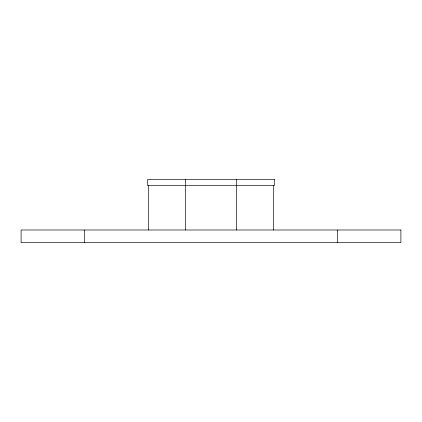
<?xml version="1.0" encoding="UTF-8"?>
<svg xmlns="http://www.w3.org/2000/svg" width="422" height="422" viewBox="0 0 422 422"><rect width="100%" height="100%" fill="white"/><g stroke="black" fill="none" stroke-linecap="round" stroke-linejoin="round"><path stroke-width="0.63" d="M337.6 229.99L337.6 242.65M273.667 185.68L273.667 229.99M236.32 179.35L236.32 229.99M185.68 179.35L185.68 229.99M148.333 185.68L148.333 229.99M84.4 229.99L84.4 242.65M274.3 179.35L147.7 179.35L147.7 185.68L274.3 185.68L274.3 179.35M400.9 229.99L21.1 229.99L21.1 242.65L400.9 242.65L400.9 229.99"/></g></svg>
